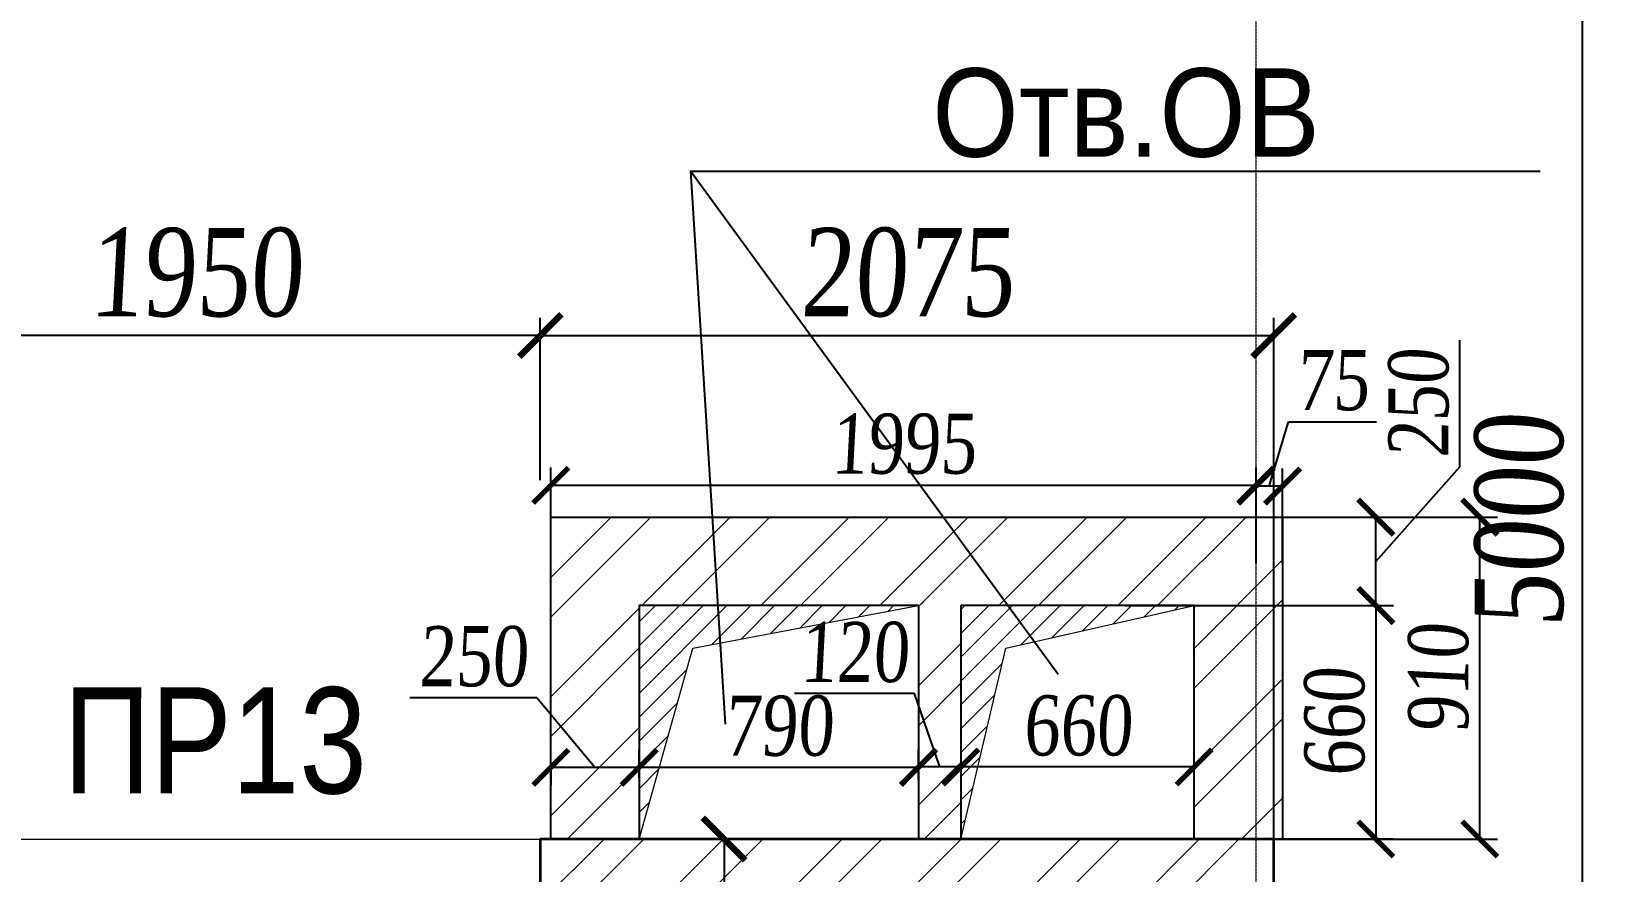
# Model space of a CAD drawing. Header units: inches. Extents: x -407541 to 6688123, y -998590 to 1205599.
# Drawn here: x 45439 to 49892, y 259746 to 262121 of the extents above; entities that cross this region are included whole.
import ezdxf

# ---------------------------------------------------------------- set-up
doc = ezdxf.new("R2010")
doc.units = ezdxf.units.IN
doc.header["$MEASUREMENT"] = 0
doc.linetypes.add('ACAD_ISO04W100', pattern=[30, 24, -3, 0, -3])
for name, color, linetype, lineweight in [('КИРПИЧ', 30, 'Continuous', 35), ('Окна', 9, 'Continuous', 9), ('Оси', 254, 'ACAD_ISO04W100', 5), ('ОТВ ОВ', 4, 'Continuous', 13), ('ПЕРЕГОРОДКА', 7, 'Continuous', 25), ('Перемычки', 21, 'Continuous', 13), ('размер внутр', 142, 'Continuous', 5), ('размеры шахт', 20, 'Continuous', 15), ('текст_OB', 40, 'Continuous', 25), ('Штриховка', 7, 'Continuous', 9)]:
    doc.layers.add(name, color=color, linetype=linetype, lineweight=lineweight)
doc.styles.get("Standard").update_dxf_attribs({"font": 'arial.ttf'})
doc.styles.add('style1', font='arial.ttf', dxfattribs={"width": 0.9, "height": 500})
doc.styles.add('STYLE2', font='times.ttf', dxfattribs={"width": 0.8, "oblique": 3})
doc.dimstyles.new('vnytren', dxfattribs={"dimtxt": 250, "dimasz": 120, "dimexe": 50, "dimexo": 0, "dimgap": 50, "dimtad": 1, "dimdec": 0, "dimzin": 0, "dimdsep": 46, "dimtxsty": 'STYLE2', "dimblk": 'ARCHTICK', "dimcen": 0, "dimadec": 0, "dimazin": 0, "dimtfac": 1, "dimtdec": 0, "dimtmove": 1, "dimatfit": 2, "dimldrblk": 'DOT', "dimfxl": 1, "dimtolj": 1, "dimtzin": 0, "dimarcsym": 0})
doc.dimstyles.new('waxti', dxfattribs={"dimtxt": 170, "dimasz": 100, "dimexe": 50, "dimexo": 0, "dimgap": 30, "dimtad": 1, "dimdec": 0, "dimzin": 0, "dimdsep": 46, "dimtxsty": 'STYLE2', "dimblk": 'ARCHTICK', "dimcen": 0, "dimadec": 0, "dimazin": 0, "dimtfac": 1, "dimtdec": 0, "dimtmove": 1, "dimatfit": 2, "dimldrblk": 'DOT', "dimfxl": 1, "dimtolj": 1, "dimtzin": 0, "dimarcsym": 0})
pattern_1 = [(45, (-6313577.03, 1289607.45), (-168.379802, 168.379802), []), (45, (-6313464.77, 1289607.45), (-168.379802, 168.379802), [])]

# ---------------------------------------------------------------- blocks, each defined once
blk = doc.blocks.new('_ARCHTICK')
at = {"color": 0, "linetype": 'ByBlock', "const_width": 0.15}
blk.add_lwpolyline([(-0.5, -0.5), (0.5, 0.5)], dxfattribs=at)
blk = doc.blocks.new('*D863')
at = {"layer": 'размеры шахт', "color": 0, "lineweight": -2, "ltscale": 0.1, "transparency": 16777216}
for p, q in [((48568.4, 260747.5), (49586.7, 260747.5)), ((49536.7, 259837.2), (49536.7, 260747.5)), ((48593.4, 259837.2), (49586.7, 259837.2))]:
    blk.add_line(p, q, dxfattribs=at)
at = {"layer": 'размеры шахт', "color": 0, "lineweight": -2, "ltscale": 0.1, "transparency": 16777216, "xscale": 100, "yscale": 100, "zscale": 100}
for p, rotation in [((49536.7, 260747.5), 90), ((49536.7, 259837.2), 270)]:
    blk.add_blockref('_ARCHTICK', p, dxfattribs=dict(at, rotation=rotation))
at = {"layer": 'размеры шахт', "color": 0, "ltscale": 0.1, "transparency": 16777216, "insert": (49420, 260292.4), "char_height": 170, "attachment_point": 5, "rotation": 90, "style": 'STYLE2'}
blk.add_mtext('\\A1;910', dxfattribs=at)
blk = doc.blocks.new('_Dot')
at = {"color": 0, "linetype": 'ByBlock', "lineweight": -2}
blk.add_line((-0.5, 0), (-1, 0), dxfattribs=at)
at = {"color": 0, "linetype": 'ByBlock', "const_width": 0.5}
blk.add_lwpolyline([(-0.25, 0, 1), (0.25, 0, 1)], format="xyb", close=True, dxfattribs=at)
blk = doc.blocks.new('*D864')
at = {"layer": 'размеры шахт', "color": 0, "lineweight": -2, "ltscale": 0.1, "transparency": 16777216}
for p, q in [((46908.1, 260621.2), (46908.1, 260887.4)), ((48903.4, 260617.5), (48903.4, 260887.4)), ((48903.4, 260837.4), (46908.1, 260837.4))]:
    blk.add_line(p, q, dxfattribs=at)
at = {"layer": 'размеры шахт', "color": 0, "lineweight": -2, "ltscale": 0.1, "transparency": 16777216, "xscale": 100, "yscale": 100, "zscale": 100, "rotation": 180}
blk.add_blockref('_ARCHTICK', (46908.1, 260837.4), dxfattribs=at)
at = {"layer": 'размеры шахт', "color": 0, "lineweight": -2, "ltscale": 0.1, "transparency": 16777216, "xscale": 100, "yscale": 100, "zscale": 100}
blk.add_blockref('_ARCHTICK', (48903.4, 260837.4), dxfattribs=at)
at = {"layer": 'размеры шахт', "color": 0, "ltscale": 0.1, "transparency": 16777216, "insert": (47905.7, 260954.2), "char_height": 170, "attachment_point": 5, "style": 'STYLE2'}
blk.add_mtext('\\A1;1995', dxfattribs=at)
blk = doc.blocks.new('*D865')
at = {"layer": 'размеры шахт', "color": 0, "lineweight": -2, "ltscale": 0.1, "transparency": 16777216}
for p, q in [((48728.4, 260041.1), (48728.4, 260091.1)), ((48068.5, 260045), (48068.5, 259991.1)), ((48728.4, 260041.1), (48068.5, 260041.1))]:
    blk.add_line(p, q, dxfattribs=at)
at = {"layer": 'размеры шахт', "color": 0, "lineweight": -2, "ltscale": 0.1, "transparency": 16777216, "xscale": 100, "yscale": 100, "zscale": 100, "rotation": 180}
blk.add_blockref('_ARCHTICK', (48068.5, 260041.1), dxfattribs=at)
at = {"layer": 'размеры шахт', "color": 0, "lineweight": -2, "ltscale": 0.1, "transparency": 16777216, "xscale": 100, "yscale": 100, "zscale": 100}
blk.add_blockref('_ARCHTICK', (48728.4, 260041.1), dxfattribs=at)
at = {"layer": 'размеры шахт', "color": 0, "ltscale": 0.1, "transparency": 16777216, "insert": (48398.4, 260157.6), "char_height": 170, "attachment_point": 5, "style": 'STYLE2'}
blk.add_mtext('\\A1;660', dxfattribs=at)
blk = doc.blocks.new('*D866')
at = {"layer": 'размеры шахт', "color": 0, "lineweight": -2, "ltscale": 0.1, "transparency": 16777216}
for p, q in [((47948.5, 260497.5), (47948.5, 259991.1)), ((48068.5, 260497.5), (48068.5, 259991.1)), ((47936.7, 260248.5), (47597.3, 260248.5)), ((48008.5, 260041.1), (47936.7, 260248.5)), ((48068.5, 260041.1), (47948.5, 260041.1))]:
    blk.add_line(p, q, dxfattribs=at)
at = {"layer": 'размеры шахт', "color": 0, "lineweight": -2, "ltscale": 0.1, "transparency": 16777216, "xscale": 100, "yscale": 100, "zscale": 100, "rotation": 180}
blk.add_blockref('_ARCHTICK', (47948.5, 260041.1), dxfattribs=at)
at = {"layer": 'размеры шахт', "color": 0, "lineweight": -2, "ltscale": 0.1, "transparency": 16777216, "xscale": 100, "yscale": 100, "zscale": 100}
blk.add_blockref('_ARCHTICK', (48068.5, 260041.1), dxfattribs=at)
at = {"layer": 'размеры шахт', "color": 0, "ltscale": 0.1, "transparency": 16777216, "insert": (47767, 260365), "char_height": 170, "attachment_point": 5, "style": 'STYLE2'}
blk.add_mtext('\\A1;120', dxfattribs=at)
blk = doc.blocks.new('*D880')
at = {"layer": 'размеры шахт', "color": 0, "lineweight": -2, "ltscale": 0.1, "transparency": 16777216}
for p, q in [((46868.3, 260236.7), (46509.6, 260236.7)), ((47033.1, 260040), (46868.3, 260236.7)), ((47158.1, 260092.3), (47158.1, 259990)), ((46908.1, 260040), (46908.1, 259990)), ((47158.1, 260040), (46908.1, 260040))]:
    blk.add_line(p, q, dxfattribs=at)
at = {"layer": 'размеры шахт', "color": 0, "lineweight": -2, "ltscale": 0.1, "transparency": 16777216, "xscale": 100, "yscale": 100, "zscale": 100, "rotation": 180}
blk.add_blockref('_ARCHTICK', (46908.1, 260040), dxfattribs=at)
at = {"layer": 'размеры шахт', "color": 0, "lineweight": -2, "ltscale": 0.1, "transparency": 16777216, "xscale": 100, "yscale": 100, "zscale": 100}
blk.add_blockref('_ARCHTICK', (47158.1, 260040), dxfattribs=at)
at = {"layer": 'размеры шахт', "color": 0, "ltscale": 0.1, "transparency": 16777216, "insert": (46689, 260353.1), "char_height": 170, "attachment_point": 5, "style": 'STYLE2'}
blk.add_mtext('\\A1;250', dxfattribs=at)
blk = doc.blocks.new('*D881')
at = {"layer": 'размеры шахт', "color": 0, "lineweight": -2, "ltscale": 0.1, "transparency": 16777216}
for p, q in [((48533.4, 260497.5), (49292.5, 260497.5)), ((49242.5, 260497.5), (49242.5, 259837.5)), ((48728.4, 259837.5), (49292.5, 259837.5))]:
    blk.add_line(p, q, dxfattribs=at)
at = {"layer": 'размеры шахт', "color": 0, "lineweight": -2, "ltscale": 0.1, "transparency": 16777216, "xscale": 100, "yscale": 100, "zscale": 100}
for p, rotation in [((49242.5, 260497.5), 90), ((49242.5, 259837.5), 270)]:
    blk.add_blockref('_ARCHTICK', p, dxfattribs=dict(at, rotation=rotation))
at = {"layer": 'размеры шахт', "color": 0, "ltscale": 0.1, "transparency": 16777216, "insert": (49126.1, 260167.5), "char_height": 170, "attachment_point": 5, "rotation": 90, "style": 'STYLE2'}
blk.add_mtext('\\A1;660', dxfattribs=at)
blk = doc.blocks.new('*D950')
at = {"layer": 'размеры шахт', "color": 0, "lineweight": -2, "ltscale": 0.1, "transparency": 16777216}
for p, q in [((49480.5, 260889.5), (49480.5, 261248.2)), ((49242.5, 260622.5), (49480.5, 260889.5)), ((48533.4, 260747.5), (49292.5, 260747.5)), ((49242.5, 260497.5), (49242.5, 260747.5)), ((48533.4, 260497.5), (49292.5, 260497.5))]:
    blk.add_line(p, q, dxfattribs=at)
at = {"layer": 'размеры шахт', "color": 0, "lineweight": -2, "ltscale": 0.1, "transparency": 16777216, "xscale": 100, "yscale": 100, "zscale": 100}
for p, rotation in [((49242.5, 260747.5), 90), ((49242.5, 260497.5), 270)]:
    blk.add_blockref('_ARCHTICK', p, dxfattribs=dict(at, rotation=rotation))
at = {"layer": 'размеры шахт', "color": 0, "ltscale": 0.1, "transparency": 16777216, "insert": (49364, 261068.9), "char_height": 170, "attachment_point": 5, "rotation": 90, "style": 'STYLE2'}
blk.add_mtext('\\A1;250', dxfattribs=at)
blk = doc.blocks.new('*D951')
at = {"layer": 'размеры шахт', "color": 0, "lineweight": -2, "ltscale": 0.1, "transparency": 16777216}
for p, q in [((47158.1, 260009.1), (47158.1, 260089.9)), ((47948.5, 260006.7), (47948.5, 260089.9)), ((47948.5, 260039.9), (47158.1, 260039.9))]:
    blk.add_line(p, q, dxfattribs=at)
at = {"layer": 'размеры шахт', "color": 0, "lineweight": -2, "ltscale": 0.1, "transparency": 16777216, "xscale": 100, "yscale": 100, "zscale": 100, "rotation": 180}
blk.add_blockref('_ARCHTICK', (47158.1, 260039.9), dxfattribs=at)
at = {"layer": 'размеры шахт', "color": 0, "lineweight": -2, "ltscale": 0.1, "transparency": 16777216, "xscale": 100, "yscale": 100, "zscale": 100}
blk.add_blockref('_ARCHTICK', (47948.5, 260039.9), dxfattribs=at)
at = {"layer": 'размеры шахт', "color": 0, "ltscale": 0.1, "transparency": 16777216, "insert": (47553.3, 260156.6), "char_height": 170, "attachment_point": 5, "style": 'STYLE2'}
blk.add_mtext('\\A1;790', dxfattribs=at)
blk = doc.blocks.new('*D891')
at = {"layer": 'размеры шахт', "color": 0, "lineweight": -2, "ltscale": 0.1, "transparency": 16777216}
for p, q in [((48940.9, 260835.3), (48995.4, 261017.1)), ((48995.4, 261017.1), (49244.4, 261017.1)), ((48903.4, 260617.5), (48903.4, 260885.3)), ((48978.4, 260617.5), (48978.4, 260885.3)), ((48978.4, 260835.3), (48903.4, 260835.3))]:
    blk.add_line(p, q, dxfattribs=at)
at = {"layer": 'размеры шахт', "color": 0, "lineweight": -2, "ltscale": 0.1, "transparency": 16777216, "xscale": 100, "yscale": 100, "zscale": 100, "rotation": 180}
blk.add_blockref('_ARCHTICK', (48903.4, 260835.3), dxfattribs=at)
at = {"layer": 'размеры шахт', "color": 0, "lineweight": -2, "ltscale": 0.1, "transparency": 16777216, "xscale": 100, "yscale": 100, "zscale": 100}
blk.add_blockref('_ARCHTICK', (48978.4, 260835.3), dxfattribs=at)
at = {"layer": 'размеры шахт', "color": 0, "ltscale": 0.1, "transparency": 16777216, "insert": (49119.9, 261133.8), "char_height": 170, "attachment_point": 5, "style": 'STYLE2'}
blk.add_mtext('\\A1;75', dxfattribs=at)
blk = doc.blocks.new('*D1682')
at = {"layer": 'размер внутр', "color": 0, "lineweight": -2, "transparency": 16777216}
for p, q in [((49144.5, 263237.2), (49875.9, 263237.2)), ((49825.9, 263237.2), (49825.9, 258237.2)), ((48953.4, 258237.2), (49875.9, 258237.2))]:
    blk.add_line(p, q, dxfattribs=at)
at = {"layer": 'размер внутр', "color": 0, "lineweight": -2, "transparency": 16777216, "xscale": 120, "yscale": 120, "zscale": 120}
for p, rotation in [((49825.9, 263237.2), 90), ((49825.9, 258237.2), 270)]:
    blk.add_blockref('_ARCHTICK', p, dxfattribs=dict(at, rotation=rotation))
at = {"layer": 'размер внутр', "color": 0, "transparency": 16777216, "insert": (49648.7, 260737.2), "char_height": 250, "attachment_point": 5, "rotation": 90, "style": 'STYLE2'}
blk.add_mtext('\\A1;5000', dxfattribs=at)
blk = doc.blocks.new('*D1715')
at = {"layer": 'размер внутр', "color": 0, "lineweight": -2, "transparency": 16777216}
for p, q in [((47261.6, 259837.5), (47448.3, 259837.5)), ((47398.3, 259837.5), (47398.3, 259587.2)), ((47398.3, 259712.3), (46430.8, 259274.2)), ((47261.6, 259587.2), (47448.3, 259587.2)), ((46430.8, 259274.2), (46430.8, 258735.1))]:
    blk.add_line(p, q, dxfattribs=at)
at = {"layer": 'размер внутр', "color": 0, "lineweight": -2, "transparency": 16777216, "xscale": 120, "yscale": 120, "zscale": 120}
for p, rotation in [((47398.3, 259837.5), 90), ((47398.3, 259587.2), 270)]:
    blk.add_blockref('_ARCHTICK', p, dxfattribs=dict(at, rotation=rotation))
at = {"layer": 'размер внутр', "color": 0, "transparency": 16777216, "insert": (46253.7, 259004.6), "char_height": 250, "attachment_point": 5, "rotation": 90, "style": 'STYLE2'}
blk.add_mtext('\\A1;250', dxfattribs=at)
blk = doc.blocks.new('*D1803')
at = {"layer": 'размер внутр', "color": 0, "lineweight": -2, "ltscale": 0.1, "transparency": 16777216}
for p, q in [((44928.4, 260845.3), (44928.4, 261311)), ((46878.4, 260851.8), (46878.4, 261311)), ((46878.4, 261261), (44928.4, 261261))]:
    blk.add_line(p, q, dxfattribs=at)
at = {"layer": 'размер внутр', "color": 0, "lineweight": -2, "ltscale": 0.1, "transparency": 16777216, "xscale": 120, "yscale": 120, "zscale": 120, "rotation": 180}
blk.add_blockref('_ARCHTICK', (44928.4, 261261), dxfattribs=at)
at = {"layer": 'размер внутр', "color": 0, "lineweight": -2, "ltscale": 0.1, "transparency": 16777216, "xscale": 120, "yscale": 120, "zscale": 120}
blk.add_blockref('_ARCHTICK', (46878.4, 261261), dxfattribs=at)
at = {"layer": 'размер внутр', "color": 0, "ltscale": 0.1, "transparency": 16777216, "insert": (45903.4, 261438.6), "char_height": 250, "attachment_point": 5, "style": 'STYLE2'}
blk.add_mtext('\\A1;1950', dxfattribs=at)
blk = doc.blocks.new('*D1804')
at = {"layer": 'размер внутр', "color": 0, "lineweight": -2, "ltscale": 0.1, "transparency": 16777216}
for p, q in [((46878.4, 260851.8), (46878.4, 261311)), ((48953.4, 259837.5), (48953.4, 261311)), ((46878.4, 261261), (48953.4, 261261))]:
    blk.add_line(p, q, dxfattribs=at)
at = {"layer": 'размер внутр', "color": 0, "lineweight": -2, "ltscale": 0.1, "transparency": 16777216, "xscale": 120, "yscale": 120, "zscale": 120, "rotation": 180}
blk.add_blockref('_ARCHTICK', (46878.4, 261261), dxfattribs=at)
at = {"layer": 'размер внутр', "color": 0, "lineweight": -2, "ltscale": 0.1, "transparency": 16777216, "xscale": 120, "yscale": 120, "zscale": 120}
blk.add_blockref('_ARCHTICK', (48953.4, 261261), dxfattribs=at)
at = {"layer": 'размер внутр', "color": 0, "ltscale": 0.1, "transparency": 16777216, "insert": (47915.9, 261438.6), "char_height": 250, "attachment_point": 5, "style": 'STYLE2'}
blk.add_mtext('\\A1;2075', dxfattribs=at)

msp = doc.modelspace()

# ---------------------------------------------------------------- hatches: boundary and pattern name
at = {"layer": 'Штриховка'}
h = msp.add_hatch(dxfattribs=at)
h.set_pattern_fill('ANSI32', color=256, scale=25, style=0)
h.set_pattern_definition(pattern_1)
edge = h.paths.add_edge_path()
edge.add_line((47948.5, 260497.5), (47158.1, 260497.5))
edge.add_line((47158.1, 260497.5), (47158.1, 259837.2))
edge.add_line((47158.1, 259837.2), (46908.1, 259837.2))
edge.add_line((46908.1, 259837.2), (46908.1, 260747.5))
edge.add_line((46908.1, 260747.5), (48978.4, 260747.5))
edge.add_line((48978.4, 260747.5), (48978.4, 259837.2))
edge.add_line((48978.4, 259837.2), (48728.4, 259837.2))
edge.add_line((48728.4, 259837.2), (48728.4, 260497.5))
edge.add_line((48728.4, 260497.5), (48068.5, 260497.5))
at = {"layer": 'Штриховка', "ltscale": 0.1}
h = msp.add_hatch(dxfattribs=at)
h.set_pattern_fill('ANSI31', color=256, scale=15, style=0)
h.set_pattern_definition([(45, (-6309497.26, 1289607.45), (-33.67596045, 33.67596045), [])])
h.paths.add_polyline_path([(48068.5, 259837.2), (48195.6, 260376.6), (48728.4, 260497.5), (48068.5, 260497.5)])
h.paths.add_polyline_path([(47158.1, 259837.2), (47309.8, 260376.8), (47948.5, 260497.5), (47158, 260497.5)])
at = {"layer": 'Штриховка'}
h = msp.add_hatch(dxfattribs=at)
h.set_pattern_fill('ANSI32', color=256, scale=25, style=0)
h.set_pattern_definition(pattern_1)
h.paths.add_polyline_path([(47948.6, 260433.4), (47948.6, 260507.5), (48068.6, 260507.5), (48068.6, 260421)], flags=17)
h.paths.add_polyline_path([(48068.6, 259837.5), (47948.6, 259837.5), (47948.6, 260433.4), (48068.6, 260421)])
h.paths.add_polyline_path([(48637.5, 259412.1), (47379.6, 259412.1), (47379.6, 258849.2), (48637.5, 258849.2)], flags=9)
h = msp.add_hatch(dxfattribs=at)
h.set_pattern_fill('ANSI32', color=256, scale=25, style=0)
h.set_pattern_definition([(45, (-6764080.43, -624333.1), (-168.379802, 168.379802), []), (45, (-6763968.18, -624333.1), (-168.379802, 168.379802), [])])
edge = h.paths.add_edge_path()
edge.add_line((48953.2, 259137.2), (48953.4, 259837.2))
edge.add_line((48953.4, 259837.2), (46878.4, 259837.2))
edge.add_line((46878.4, 259837.2), (46878.4, 259587.2))
edge.add_line((46878.4, 259587.2), (48703.2, 259587.2))
edge.add_line((48703.2, 259587.2), (48703.2, 258237.2))
edge.add_line((48703.2, 258237.2), (48953.4, 258237.2))
edge.add_line((48953.4, 258237.2), (48953.4, 259837.2))

# ---------------------------------------------------------------- linework, layer by layer
at = {"layer": 'КИРПИЧ'}
msp.add_lwpolyline([(48953.2, 259137.2), (48953.4, 259837.2), (46878.4, 259837.2), (46878.4, 259587.2), (48703.2, 259587.2), (48703.2, 258237.2), (48953.4, 258237.2), (48953.4, 259837.2)], dxfattribs=at)
at = {"layer": 'Окна'}
msp.add_lwpolyline([(44928.4, 259587.2), (44928.4, 259667.2), (44928.4, 259837.2), (46878.4, 259837.2), (46878.4, 259587.2)], dxfattribs=at)
at = {"layer": 'Оси', "ltscale": 0.3}
msp.add_line((48903.2, 278737.2), (48903.2, 252403), dxfattribs=at)
at = {"layer": 'ОТВ ОВ', "ltscale": 100}
for points in [[(47158, 260497.5), (47948.5, 260497.5), (47948.5, 259837.5), (47158, 259837.5)], [(48068.5, 260497.5), (48728.4, 260497.5), (48728.4, 259837.5), (48068.5, 259837.5)]]:
    msp.add_lwpolyline(points, close=True, dxfattribs=at)
at = {"layer": 'ПЕРЕГОРОДКА', "ltscale": 0.1}
for p, q in [((47948.5, 260497.5), (47948.5, 259836.2)), ((48068.5, 260497.5), (48068.5, 259836.2))]:
    msp.add_line(p, q, dxfattribs=at)
msp.add_lwpolyline([(47948.5, 260497.5), (47158.1, 260497.5), (47158.1, 259837.2), (46908.1, 259837.2), (46908.1, 260747.5), (48978.4, 260747.5), (48978.4, 259837.2), (48728.4, 259837.2), (48728.4, 260497.5), (48068.5, 260497.5)], dxfattribs=at)
at = {"layer": 'текст_OB', "ltscale": 0.1}
msp.add_line((47303.8, 261725.9), (47401.1, 260162.1), dxfattribs=at)
msp.add_lwpolyline([(48343.5, 260302.4), (47303.8, 261725.9), (49707.2, 261725.9)], dxfattribs=at)
at = {"layer": 'Штриховка', "ltscale": 0.1}
for points in [[(47158.1, 259837.2), (47309.8, 260376.8), (47948.5, 260497.5), (47158, 260497.5), (47158.1, 259837.2)], [(48068.5, 259837.2), (48195.6, 260376.6), (48728.4, 260497.5), (48068.5, 260497.5), (48068.5, 259837.2)]]:
    msp.add_lwpolyline(points, close=True, dxfattribs=at)

# ---------------------------------------------------------------- texts
at = {"layer": 'Перемычки', "width": 0.82}
msp.add_text('ПР13', height=300, rotation=359.9979, dxfattribs=at).set_placement((45529.3, 259966.4))
at = {"layer": 'текст_OB', "ltscale": 0.1, "insert": (48535.7, 262016.6), "char_height": 250, "width": 3752.725, "attachment_point": 2, "style": 'style1'}
msp.add_mtext('Отв.ОВ{\\fTimes New Roman|b0|i0|c238|p18; }', dxfattribs=at)

# ---------------------------------------------------------------- dimensions: what is measured, and where the dimension line sits
at = {"layer": 'размер внутр'}
dim = msp.add_linear_dim(base=(49825.9, 258237.2), p1=(49144.5, 263237.2), p2=(48953.4, 258237.2), angle=90, dimstyle='vnytren', dxfattribs=at)
dim.commit()
dim.dimension.update_dxf_attribs({"geometry": '*D1682', "text_midpoint": (49648.7, 260737.2)})
at = {"layer": 'размер внутр', "color": 4, "ltscale": 0.1}
for base, p2, picture, middle in [((44928.4, 261261), (44928.4, 260845.3), '*D1803', (45903.4, 261438.6)), ((48953.4, 261261), (48953.4, 259837.5), '*D1804', (47915.9, 261438.6))]:
    dim = msp.add_linear_dim(base=base, p1=(46878.4, 260851.8), p2=p2, dimstyle='vnytren', dxfattribs=at)
    dim.commit()
    dim.dimension.update_dxf_attribs({"geometry": picture, "text_midpoint": middle})
at = {"layer": 'размер внутр'}
dim = msp.add_linear_dim(base=(47398.3, 259587.2), p1=(47261.6, 259837.5), p2=(47261.6, 259587.2), angle=90, dimstyle='vnytren', dxfattribs=at)
dim.commit()
dim.dimension.update_dxf_attribs({"geometry": '*D1715', "text_midpoint": (46430.8, 259224.2), "dimtype": 160})
at = {"layer": 'размеры шахт', "ltscale": 0.1}
for base, p1, p2, angle, picture, middle in [((49242.5, 260747.5), (48533.4, 260497.5), (48533.4, 260747.5), 90, '*D950', (49480.5, 260919.5)), ((47948.5, 260041.1), (48068.5, 260497.5), (47948.5, 260497.5), 180, '*D866', (47906.7, 260248.5))]:
    dim = msp.add_linear_dim(base=base, p1=p1, p2=p2, angle=angle, dimstyle='waxti', dxfattribs=at)
    dim.commit()
    dim.dimension.update_dxf_attribs({"geometry": picture, "text_midpoint": middle, "dimtype": 160})
for base, p1, p2, picture, middle in [((48903.4, 260835.3), (48978.4, 260617.5), (48903.4, 260617.5), '*D891', (49025.4, 261133.8)), ((47158.1, 260039.9), (47948.5, 260006.7), (47158.1, 260009.1), '*D951', (47553.3, 260156.6))]:
    dim = msp.add_linear_dim(base=base, p1=p1, p2=p2, dimstyle='waxti', dxfattribs=at)
    dim.commit()
    dim.dimension.update_dxf_attribs({"geometry": picture, "text_midpoint": middle})
for base, p1, p2, angle, picture, middle in [((46908.1, 260837.4), (48903.4, 260617.5), (46908.1, 260621.2), 180, '*D864', (47905.7, 260954.2)), ((49536.7, 260747.5), (48593.4, 259837.2), (48568.4, 260747.5), 90, '*D863', (49420, 260292.4)), ((49242.5, 259837.5), (48533.4, 260497.5), (48728.4, 259837.5), 90, '*D881', (49126.1, 260167.5)), ((48068.5, 260041.1), (48728.4, 260041.1), (48068.5, 260045), 180, '*D865', (48398.4, 260157.6))]:
    dim = msp.add_linear_dim(base=base, p1=p1, p2=p2, angle=angle, dimstyle='waxti', dxfattribs=at)
    dim.commit()
    dim.dimension.update_dxf_attribs({"geometry": picture, "text_midpoint": middle})
dim = msp.add_linear_dim(base=(46908.1, 260040), p1=(47158.1, 260092.3), p2=(46908.1, 260040), dimstyle='waxti', dxfattribs=at)
dim.commit()
dim.dimension.update_dxf_attribs({"geometry": '*D880', "text_midpoint": (46838.3, 260236.7), "dimtype": 160})

doc.saveas('drawing.dxf')
